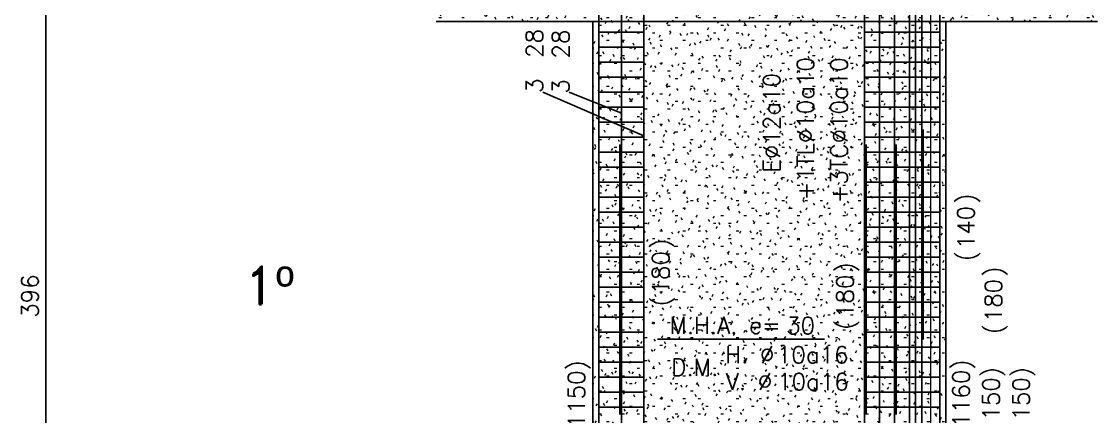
# Model space of a CAD drawing. Extents: x -58 to 5689, y 66 to 4123.
# Drawn here: x 2419 to 3136, y 2273 to 2536 of the extents above; entities that cross this region are included whole.
import ezdxf
from ezdxf.enums import TextEntityAlignment as Align

# ---------------------------------------------------------------- set-up
doc = ezdxf.new("R2010")
doc.units = 0
doc.header["$LTSCALE"] = 30
doc.header["$MEASUREMENT"] = 0
doc.linetypes.add('EJEEb$0$RLE-PROYECCION', pattern=[0.71438, 0.47625, -0.23813])
doc.layers.get('0').update_dxf_attribs({"linetype": 'CONTINUOUS'})
doc.layers.add('EJEEb$0$RLA-ACHURADO', color=30, linetype='EJEEb$0$RLE-PROYECCION', lineweight=15, transparency=0.7)
doc.layers.add('EJEEb$0$RLA-CONTORNO', color=30, linetype='CONTINUOUS', lineweight=25)
doc.layers.add('EJEEb$0$RLA-EJES', color=1, linetype='CONTINUOUS', lineweight=9)
for name, color, linetype in [('EJEEb$0$RLA-FE', 7, 'CONTINUOUS'), ('EJEEb$0$RLA-TEXTOS-FE', 9, 'CONTINUOUS'), ('EJEEb$0$RLA-TEXTOS2', 6, 'CONTINUOUS'), ('EJEEb$0$TEXTOS-FE', 9, 'CONTINUOUS'), ('EJEEb$0$TEXTOS1', 9, 'CONTINUOUS')]:
    doc.layers.add(name, color=color, linetype=linetype)
doc.styles.add('EJEEb$0$RomanD', font='romand__.ttf', dxfattribs={"height": 32.5})
doc.styles.add('EJEEb$0$ROMANS', font='romans.shx', dxfattribs={"height": 11.25})
doc.dimstyles.new('EJEEb$0$ING50', dxfattribs={"dimscale": 50, "dimtxt": 0.27, "dimasz": 0.3, "dimexe": 0, "dimexo": 0, "dimgap": 0.1, "dimtad": 1, "dimdec": 1, "dimzin": 12, "dimdsep": 46, "dimtxsty": 'EJEEb$0$ROMANS', "dimblk": 'EJEEb$0$TICK1', "dimblk1": 'EJEEb$0$TICK1', "dimblk2": 'EJEEb$0$TICK1', "dimcen": 0.09, "dimclrd": 2, "dimclre": 1, "dimclrt": 3, "dimadec": 0, "dimazin": 0, "dimtfac": 1, "dimtdec": 0, "dimtix": 1, "dimtmove": 2, "dimatfit": 3, "dimldrblk": 'EJEEb$0$TICK1', "dimfxl": 0, "dimfxlon": 1, "dimtolj": 1, "dimtzin": 0, "dimarcsym": 0})
pattern_1 = [(0, (-102.35, -336.7), (20.32, 5.08), [1.676, -13.564, 1.676, -13.564, -81.28]), (0, (-102.35, -336.7), (20.32, 5.08), [-30.48, 1.676, -28.804, 1.676, -13.564, -35.56]), (0, (-102.35, -336.7), (20.32, 5.08), [-76.2, 1.676, -8.484, 1.676, -23.724]), (120, (-94.73, -334.16), (-14.55941, 15.057636), [1.676, -13.564, 1.676, -13.564, -81.28]), (120, (-94.73, -334.16), (-14.55941, 15.057636), [-30.48, 1.676, -28.804, 1.676, -13.564, -35.56]), (120, (-94.73, -334.16), (-14.55941, 15.057636), [-76.2, 1.676, -8.484, 1.676, -23.724]), (240, (-92.19, -324), (-5.76059, -20.137636), [1.676, -13.564, 1.676, -13.564, -81.28]), (240, (-92.19, -324), (-5.76059, -20.137636), [-30.48, 1.676, -28.804, 1.676, -13.564, -35.56]), (240, (-92.19, -324), (-5.76059, -20.137636), [-76.2, 1.676, -8.484, 1.676, -23.724])]

# ---------------------------------------------------------------- blocks, each defined once
blk = doc.blocks.new('EJEEb$0$TICK1')
at = {"color": 2}
for points in [[(0, 0), (-1, 0)], [(0, 0), (1, 0)]]:
    blk.add_lwpolyline(points, dxfattribs=at)
at = {"color": 2, "const_width": 0.2}
blk.add_lwpolyline([(-0.3, -0.3), (0.3, 0.3)], dxfattribs=at)
blk = doc.blocks.new('EJEEb$0$DIMBLOCK4-EJE Ec')
at = {"color": 2, "lineweight": -2, "transparency": 16777216}
blk.add_line((-569.26, -386), (-569.26, -20), dxfattribs=at)
at = {"color": 2, "lineweight": -2, "transparency": 16777216, "xscale": 15, "yscale": 15, "zscale": 15}
for p, rotation in [((-569.26, -5), 90), ((-569.26, -401), 270)]:
    blk.add_blockref('EJEEb$0$TICK1', p, dxfattribs=dict(at, rotation=rotation))
at = {"color": 3, "transparency": 16777216, "insert": (-579.88, -203), "char_height": 11.25, "attachment_point": 5, "rotation": 90, "style": 'EJEEb$0$ROMANS'}
blk.add_mtext('\\A1;396', dxfattribs=at)
blk = doc.blocks.new('EJEEb$0$DIMBLOCK5-EJE Ec')
at = {"color": 2, "lineweight": -2, "transparency": 16777216}
blk.add_line((-569.26, 10), (-569.26, 376), dxfattribs=at)
at = {"color": 2, "lineweight": -2, "transparency": 16777216, "xscale": 15, "yscale": 15, "zscale": 15}
for p, rotation in [((-569.26, 391), 90), ((-569.26, -5), 270)]:
    blk.add_blockref('EJEEb$0$TICK1', p, dxfattribs=dict(at, rotation=rotation))
at = {"color": 3, "transparency": 16777216, "insert": (-579.88, 193), "char_height": 11.25, "attachment_point": 5, "rotation": 90, "style": 'EJEEb$0$ROMANS'}
blk.add_mtext('\\A1;396', dxfattribs=at)
blk = doc.blocks.new('*U280')
at = {"layer": 'EJEEb$0$RLA-FE'}
blk.add_line((-0.28, 0), (1067.93, 0), dxfattribs=at)
at = {"layer": 'EJEEb$0$RLA-FE', "color": 3, "style": 'EJEEb$0$ROMANS', "flags": 8}
for tag, p in [('F=', (483.44, 9.32)), ('NUM', (497.85, 9.32))]:
    blk.add_attdef(tag, text='', height=11.25, dxfattribs=at).set_placement(p, align=Align.RIGHT)
at = {"layer": 'EJEEb$0$RLA-FE', "color": 3, "style": 'EJEEb$0$ROMANS'}
for tag, p, flags in [('PHI', (501.46, 9.54), 14), ('DIAM', (511.6, 9.32), 12), ('MINUS', (533.62, 9.32), 13), ('MARK', (547.01, 9.32), 13), ('TEXTO_FE1', (550.31, 9.32), 8), ('TEXTO_FE2', (617.83, 9.34), 8), ('TIPO', (573.8, -75.78), 13), ('NVECES', (559.93, -94.72), 13), ('NUMFE', (563.86, -114.48), 13), ('CAPA', (572.06, -133.6), 13), ('DESPLAZA', (278.34, -151.59), 13), ('ESPACIO', (284.39, -169.95), 13), ('CANT', (298.23, -188.75), 13)]:
    blk.add_attdef(tag, p, '', height=11.25, dxfattribs=dict(at, flags=flags))
blk = doc.blocks.new('*U285')
at = {"layer": 'EJEEb$0$RLA-FE'}
for p, q in [((0, 0), (768.21, 0)), ((768.21, 0), (818.21, 0)), ((818.21, 0), (850, 0)), ((850, 0), (850, 0))]:
    blk.add_line(p, q, dxfattribs=at)
at = {"layer": 'EJEEb$0$RLA-FE', "color": 3, "style": 'EJEEb$0$ROMANS', "flags": 8}
for tag, p in [('F=', (272.06, 45.34)), ('NUM', (286.47, 45.34))]:
    blk.add_attdef(tag, text='', height=11.25, dxfattribs=at).set_placement(p, align=Align.RIGHT)
at = {"layer": 'EJEEb$0$RLA-FE', "color": 3, "style": 'EJEEb$0$ROMANS'}
for tag, p, flags in [('PHI', (290.36, 45.56), 14), ('DIAM', (300.22, 45.34), 12), ('MINUS', (322.24, 45.34), 13), ('MARK', (335.63, 45.34), 13), ('TEXTO_FE1', (338.93, 45.34), 8), ('TEXTO_FE2', (406.45, 45.36), 8), ('TIPO', (423.8, -75.78), 13), ('NVECES', (409.93, -94.72), 13), ('NUMFE', (413.86, -114.48), 13), ('CAPA', (422.06, -133.6), 13), ('DESPLAZA', (278.34, -151.59), 13), ('ESPACIO', (284.39, -169.95), 13), ('CANT', (298.23, -188.75), 13)]:
    blk.add_attdef(tag, p, '', height=11.25, dxfattribs=dict(at, flags=flags))
blk = doc.blocks.new('*U286')
at = {"layer": 'EJEEb$0$RLA-FE'}
for p, q in [((0, 0), (0, 0)), ((0, 0), (568.21, 0)), ((568.21, 0), (618.21, 0)), ((618.21, 0), (650, 0)), ((650, 0), (650, 0))]:
    blk.add_line(p, q, dxfattribs=at)
at = {"layer": 'EJEEb$0$RLA-FE', "color": 3, "style": 'EJEEb$0$ROMANS', "flags": 8}
for tag, p in [('F=', (209.16, 34.85)), ('NUM', (223.56, 34.85))]:
    blk.add_attdef(tag, text='', height=11.25, dxfattribs=at).set_placement(p, align=Align.RIGHT)
at = {"layer": 'EJEEb$0$RLA-FE', "color": 3, "style": 'EJEEb$0$ROMANS'}
for tag, p, flags in [('PHI', (227.46, 35.06), 14), ('DIAM', (237.32, 34.85), 12), ('MINUS', (259.33, 34.85), 13), ('MARK', (272.73, 34.85), 13), ('TEXTO_FE1', (281.48, 34.85), 8), ('TEXTO_FE2', (343.55, 34.87), 8), ('TIPO', (323.8, -75.78), 13), ('NVECES', (309.93, -94.72), 13), ('NUMFE', (313.86, -114.48), 13), ('CAPA', (322.06, -133.6), 13), ('DESPLAZA', (278.34, -151.59), 13), ('ESPACIO', (284.39, -169.95), 13), ('CANT', (298.23, -188.75), 13)]:
    blk.add_attdef(tag, p, '', height=11.25, dxfattribs=dict(at, flags=flags))
blk = doc.blocks.new('*U287')
at = {"layer": 'EJEEb$0$RLA-FE', "color": 6}
blk.add_line((0, 1), (180, 1), dxfattribs=at)
at = {"layer": 'EJEEb$0$RLA-FE', "color": 3, "style": 'EJEEb$0$ROMANS', "flags": 8}
for tag, p in [('(', (75.55, -31.77)), ('EMP', (94.57, -31.77)), (')', (113.89, -31.77))]:
    blk.add_attdef(tag, text='', height=11.25, dxfattribs=at).set_placement(p, align=Align.CENTER)
blk = doc.blocks.new('*U291')
at = {"layer": 'EJEEb$0$RLA-FE'}
blk.add_line((0, 0), (1018.21, 0), dxfattribs=at)
at = {"layer": 'EJEEb$0$RLA-FE', "color": 3, "style": 'EJEEb$0$ROMANS', "flags": 8}
for tag, p in [('F=', (609.63, 67.35)), ('NUM', (624.04, 67.35))]:
    blk.add_attdef(tag, text='', height=11.25, dxfattribs=at).set_placement(p, align=Align.RIGHT)
at = {"layer": 'EJEEb$0$RLA-FE', "color": 3, "style": 'EJEEb$0$ROMANS'}
for tag, p, flags in [('PHI', (627.93, 67.56), 14), ('DIAM', (637.79, 67.35), 12), ('MINUS', (659.8, 67.35), 13), ('MARK', (673.2, 67.35), 13), ('TEXTO_FE1', (680.62, 67.35), 8), ('TEXTO_FE2', (725.01, 67.36), 8), ('TIPO', (548.8, -75.78), 13), ('NVECES', (534.93, -94.72), 13), ('NUMFE', (538.86, -114.48), 13), ('CAPA', (547.06, -133.6), 13), ('DESPLAZA', (278.34, -151.59), 13), ('ESPACIO', (284.39, -169.95), 13), ('CANT', (298.23, -188.75), 13)]:
    blk.add_attdef(tag, p, '', height=11.25, dxfattribs=dict(at, flags=flags))
blk = doc.blocks.new('*U296')
at = {"layer": 'EJEEb$0$RLA-FE'}
blk.add_line((0, 0), (1078.21, 0), dxfattribs=at)
at = {"layer": 'EJEEb$0$RLA-FE', "color": 3, "style": 'EJEEb$0$ROMANS', "flags": 8}
for tag, p in [('F=', (484, -19.89)), ('NUM', (498.41, -19.89))]:
    blk.add_attdef(tag, text='', height=11.25, dxfattribs=at).set_placement(p, align=Align.RIGHT)
at = {"layer": 'EJEEb$0$RLA-FE', "color": 3, "style": 'EJEEb$0$ROMANS'}
for tag, p, flags in [('PHI', (502.3, -19.68), 12), ('DIAM', (512.16, -19.89), 12), ('MINUS', (534.18, -19.89), 13), ('MARK', (547.57, -19.89), 13), ('TEXTO_FE1', (555.31, -19.89), 8), ('TEXTO_FE2', (622.83, -19.88), 8), ('TIPO', (578.8, -57.92), 13), ('NVECES', (564.93, -76.86), 13), ('NUMFE', (568.86, -96.62), 13), ('CAPA', (577.06, -115.74), 13), ('DESPLAZA', (277.18, -134.17), 13), ('ESPACIO', (283.22, -152.53), 13), ('CANT', (297.06, -171.33), 13)]:
    blk.add_attdef(tag, p, '', height=11.25, dxfattribs=dict(at, flags=flags))
blk = doc.blocks.new('*U302')
at = {"layer": 'EJEEb$0$RLA-FE'}
for p, q in [((0, 0), (778.21, 0)), ((778.21, 0), (828.21, 0)), ((828.21, 0), (860, 0)), ((860, 0), (860, 0))]:
    blk.add_line(p, q, dxfattribs=at)
at = {"layer": 'EJEEb$0$RLA-FE', "color": 3, "style": 'EJEEb$0$ROMANS'}
for tag, p, flags in [('TIPO', (428.8, -57.92), 13), ('NVECES', (414.93, -76.86), 13), ('PHI', (254.92, -88.25), 12), ('DIAM', (264.78, -88.47), 12), ('MINUS', (286.8, -88.47), 13), ('MARK', (300.19, -88.47), 13), ('TEXTO_FE1', (303.49, -88.47), 8), ('TEXTO_FE2', (371.01, -88.45), 8), ('NUMFE', (418.86, -96.62), 13), ('CAPA', (427.06, -115.74), 13), ('DESPLAZA', (277.18, -134.17), 13), ('ESPACIO', (283.22, -152.53), 13), ('CANT', (297.06, -171.33), 13)]:
    blk.add_attdef(tag, p, '', height=11.25, dxfattribs=dict(at, flags=flags))
at = {"layer": 'EJEEb$0$RLA-FE', "color": 3, "style": 'EJEEb$0$ROMANS', "flags": 8}
for tag, p in [('F=', (236.62, -88.47)), ('NUM', (251.03, -88.47))]:
    blk.add_attdef(tag, text='', height=11.25, dxfattribs=at).set_placement(p, align=Align.RIGHT)
blk = doc.blocks.new('*U303')
at = {"layer": 'EJEEb$0$RLA-FE'}
for p, q in [((0, 0), (0, 0)), ((0, 0), (518.21, 0)), ((518.21, 0), (568.21, 0)), ((568.21, 0), (600, 0)), ((600, 0), (600, 0))]:
    blk.add_line(p, q, dxfattribs=at)
at = {"layer": 'EJEEb$0$RLA-FE', "color": 3, "style": 'EJEEb$0$ROMANS'}
for tag, p, flags in [('TIPO', (298.8, -57.92), 13), ('NVECES', (284.93, -76.86), 13), ('PHI', (277.85, -85.47), 12), ('DIAM', (287.71, -85.68), 12), ('MINUS', (309.72, -85.68), 13), ('MARK', (323.12, -85.68), 13), ('TEXTO_FE1', (325, -85.68), 8), ('TEXTO_FE2', (392.52, -85.66), 8), ('NUMFE', (288.86, -96.62), 13), ('CAPA', (297.06, -115.74), 13), ('DESPLAZA', (277.18, -134.17), 13), ('ESPACIO', (283.22, -152.53), 13), ('CANT', (297.06, -171.33), 13)]:
    blk.add_attdef(tag, p, '', height=11.25, dxfattribs=dict(at, flags=flags))
at = {"layer": 'EJEEb$0$RLA-FE', "color": 3, "style": 'EJEEb$0$ROMANS', "flags": 8}
for tag, p in [('F=', (259.55, -85.68)), ('NUM', (273.95, -85.68))]:
    blk.add_attdef(tag, text='', height=11.25, dxfattribs=at).set_placement(p, align=Align.RIGHT)
blk = doc.blocks.new('*U304')
at = {"layer": 'EJEEb$0$RLA-FE', "color": 6}
blk.add_line((0, -1), (140, -1), dxfattribs=at)
at = {"layer": 'EJEEb$0$RLA-FE', "color": 3, "style": 'EJEEb$0$ROMANS', "flags": 8}
for tag, p in [('(', (55.66, -35.14)), ('EMP', (74.68, -35.14)), (')', (93.99, -35.14))]:
    blk.add_attdef(tag, text='', height=11.25, dxfattribs=at).set_placement(p, align=Align.CENTER)
blk = doc.blocks.new('*U307')
at = {"layer": 'EJEEb$0$RLA-FE'}
blk.add_line((0, 0), (1068.21, 0), dxfattribs=at)
at = {"layer": 'EJEEb$0$RLA-FE', "color": 3, "style": 'EJEEb$0$ROMANS'}
for tag, p, flags in [('TIPO', (573.8, -57.92), 13), ('PHI', (501.74, -79.68), 12), ('DIAM', (511.6, -79.89), 12), ('MINUS', (533.62, -79.89), 13), ('MARK', (547.01, -79.89), 13), ('TEXTO_FE1', (550.31, -79.89), 8), ('NVECES', (559.93, -76.86), 13), ('TEXTO_FE2', (617.83, -79.88), 8), ('NUMFE', (563.86, -96.62), 13), ('CAPA', (572.06, -115.74), 13), ('DESPLAZA', (277.18, -134.17), 13), ('ESPACIO', (283.22, -152.53), 13), ('CANT', (297.06, -171.33), 13)]:
    blk.add_attdef(tag, p, '', height=11.25, dxfattribs=dict(at, flags=flags))
at = {"layer": 'EJEEb$0$RLA-FE', "color": 3, "style": 'EJEEb$0$ROMANS', "flags": 8}
for tag, p in [('F=', (483.44, -79.89)), ('NUM', (497.85, -79.89))]:
    blk.add_attdef(tag, text='', height=11.25, dxfattribs=at).set_placement(p, align=Align.RIGHT)
blk = doc.blocks.new('*U310')
at = {"layer": 'EJEEb$0$RLA-FE'}
for p, q in [((0, 0), (768.21, 0)), ((768.21, 0), (818.21, 0)), ((818.21, 0), (850, 0)), ((850, 0), (850, 0))]:
    blk.add_line(p, q, dxfattribs=at)
at = {"layer": 'EJEEb$0$RLA-FE', "color": 3, "style": 'EJEEb$0$ROMANS'}
for tag, p, flags in [('TIPO', (423.8, -57.92), 13), ('NVECES', (409.93, -76.86), 13), ('PHI', (254.6, -85.23), 12), ('DIAM', (264.45, -85.45), 12), ('MINUS', (286.47, -85.45), 13), ('MARK', (299.86, -85.45), 13), ('TEXTO_FE1', (303.16, -85.45), 8), ('TEXTO_FE2', (370.69, -85.43), 8), ('NUMFE', (413.86, -96.62), 13), ('CAPA', (422.06, -115.74), 13), ('DESPLAZA', (277.18, -134.17), 13), ('ESPACIO', (283.22, -152.53), 13), ('CANT', (297.06, -171.33), 13)]:
    blk.add_attdef(tag, p, '', height=11.25, dxfattribs=dict(at, flags=flags))
at = {"layer": 'EJEEb$0$RLA-FE', "color": 3, "style": 'EJEEb$0$ROMANS', "flags": 8}
for tag, p in [('F=', (236.29, -85.45)), ('NUM', (250.7, -85.45))]:
    blk.add_attdef(tag, text='', height=11.25, dxfattribs=at).set_placement(p, align=Align.RIGHT)
blk = doc.blocks.new('*U311')
at = {"layer": 'EJEEb$0$RLA-FE'}
for q in [(0, 0), (918.21, 0)]:
    blk.add_line((0, 0), q, dxfattribs=at)
at = {"layer": 'EJEEb$0$RLA-FE', "color": 3, "style": 'EJEEb$0$ROMANS'}
for tag, p, flags in [('TIPO', (498.8, -57.92), 13), ('NVECES', (484.93, -76.86), 13), ('NUMFE', (488.86, -96.62), 13), ('PHI', (541.98, -90.65), 12), ('DIAM', (551.83, -90.87), 12), ('MINUS', (573.85, -90.87), 13), ('MARK', (587.24, -90.87), 13), ('TEXTO_FE1', (590.54, -90.87), 8), ('TEXTO_FE2', (658.06, -90.85), 8), ('CAPA', (497.06, -115.74), 13), ('DESPLAZA', (277.18, -134.17), 13), ('ESPACIO', (283.22, -152.53), 13), ('CANT', (297.06, -171.33), 13)]:
    blk.add_attdef(tag, p, '', height=11.25, dxfattribs=dict(at, flags=flags))
at = {"layer": 'EJEEb$0$RLA-FE', "color": 3, "style": 'EJEEb$0$ROMANS', "flags": 8}
for tag, p in [('F=', (523.67, -90.87)), ('NUM', (538.08, -90.87))]:
    blk.add_attdef(tag, text='', height=11.25, dxfattribs=at).set_placement(p, align=Align.RIGHT)
blk = doc.blocks.new('*U312')
at = {"layer": 'EJEEb$0$RLA-FE', "color": 6}
blk.add_line((0, -1), (180, -1), dxfattribs=at)
at = {"layer": 'EJEEb$0$RLA-FE', "color": 3, "style": 'EJEEb$0$ROMANS', "flags": 8}
for tag, p in [('(', (56.99, -71.49)), ('EMP', (76.02, -71.49)), (')', (95.33, -71.49))]:
    blk.add_attdef(tag, text='', height=11.25, dxfattribs=at).set_placement(p, align=Align.CENTER)
blk = doc.blocks.new('*U317')
at = {"layer": 'EJEEb$0$RLA-FE'}
for p, q in [((0, 0), (768.21, 0)), ((768.21, 0), (818.21, 0)), ((818.21, 0), (850, 0)), ((850, 0), (850, 0))]:
    blk.add_line(p, q, dxfattribs=at)
at = {"layer": 'EJEEb$0$RLA-FE', "color": 3, "style": 'EJEEb$0$ROMANS'}
for tag, p, flags in [('TIPO', (423.8, -57.92), 13), ('NVECES', (409.93, -76.86), 13), ('PHI', (254.52, -84.21), 12), ('DIAM', (264.37, -84.43), 12), ('MINUS', (286.39, -84.43), 13), ('MARK', (299.78, -84.43), 13), ('TEXTO_FE1', (303.08, -84.43), 8), ('TEXTO_FE2', (370.6, -84.41), 8), ('NUMFE', (413.86, -96.62), 13), ('CAPA', (422.06, -115.74), 13), ('DESPLAZA', (277.18, -134.17), 13), ('ESPACIO', (283.22, -152.53), 13), ('CANT', (297.06, -171.33), 13)]:
    blk.add_attdef(tag, p, '', height=11.25, dxfattribs=dict(at, flags=flags))
at = {"layer": 'EJEEb$0$RLA-FE', "color": 3, "style": 'EJEEb$0$ROMANS', "flags": 8}
for tag, p in [('F=', (236.21, -84.43)), ('NUM', (250.62, -84.43))]:
    blk.add_attdef(tag, text='', height=11.25, dxfattribs=at).set_placement(p, align=Align.RIGHT)
blk = doc.blocks.new('*U313')
at = {"layer": 'EJEEb$0$RLA-FE'}
for p, q in [((0, 0), (0, 0)), ((0, 0), (568.21, 0)), ((568.21, 0), (618.21, 0)), ((618.21, 0), (650, 0)), ((650, 0), (650, 0))]:
    blk.add_line(p, q, dxfattribs=at)
at = {"layer": 'EJEEb$0$RLA-FE', "color": 3, "style": 'EJEEb$0$ROMANS'}
for tag, p, flags in [('TIPO', (323.8, -57.92), 13), ('NVECES', (309.93, -76.86), 13), ('NUMFE', (313.86, -96.62), 13), ('PHI', (353.76, -104.16), 12), ('DIAM', (363.61, -104.37), 12), ('MINUS', (385.63, -104.37), 13), ('MARK', (399.02, -104.37), 13), ('TEXTO_FE1', (400.97, -104.37), 8), ('TEXTO_FE2', (462.3, -104.35), 8), ('CAPA', (322.06, -115.74), 13), ('DESPLAZA', (277.18, -134.17), 13), ('ESPACIO', (283.22, -152.53), 13), ('CANT', (297.06, -171.33), 13)]:
    blk.add_attdef(tag, p, '', height=11.25, dxfattribs=dict(at, flags=flags))
at = {"layer": 'EJEEb$0$RLA-FE', "color": 3, "style": 'EJEEb$0$ROMANS', "flags": 8}
for tag, p in [('F=', (335.45, -104.37)), ('NUM', (349.86, -104.37))]:
    blk.add_attdef(tag, text='', height=11.25, dxfattribs=at).set_placement(p, align=Align.RIGHT)
blk = doc.blocks.new('*U316')
at = {"layer": 'EJEEb$0$RLA-FE', "color": 6}
blk.add_line((0, -1), (180, -1), dxfattribs=at)
at = {"layer": 'EJEEb$0$RLA-FE', "color": 3, "style": 'EJEEb$0$ROMANS', "flags": 8}
for tag, p in [('(', (59.84, 7.39)), ('EMP', (78.86, 7.39)), (')', (98.18, 7.39))]:
    blk.add_attdef(tag, text='', height=11.25, dxfattribs=at).set_placement(p, align=Align.CENTER)
blk = doc.blocks.new('*U318')
at = {"layer": 'EJEEb$0$TEXTOS1', "color": 5}
blk.add_line((-55.6, 0), (55.6, 0), dxfattribs=at)
at = {"layer": 'EJEEb$0$TEXTOS-FE', "color": 9, "style": 'EJEEb$0$ROMANS'}
for s, p in [('H. %%C', (5.91, -15.98)), ('D.M.', (-30.78, -24.35)), ('V. %%C', (5.39, -33.82))]:
    blk.add_text(s, height=11.25, dxfattribs=at).set_placement(p, align=Align.CENTER)
at = {"layer": 'EJEEb$0$TEXTOS-FE', "color": 9, "style": 'EJEEb$0$ROMANS', "flags": 12}
for tag, p in [('MALLA_2', (23.91, -16.08)), ('MALLA_3', (24.04, -33.98))]:
    blk.add_attdef(tag, p, '', height=11.25, dxfattribs=at)
at = {"layer": 'EJEEb$0$TEXTOS1', "color": 9, "style": 'EJEEb$0$ROMANS'}
blk.add_text('M.H.A. e=', height=11.25, dxfattribs=at).set_placement((-10.55, 3.6), align=Align.CENTER)
at = {"layer": 'EJEEb$0$TEXTOS1', "color": 9, "style": 'EJEEb$0$ROMANS', "flags": 12}
blk.add_attdef('ESPESOR', (30.06, 3.44), '', height=11.25, dxfattribs=at)
blk = doc.blocks.new('EJEEb')
at = {"layer": 'EJEEb$0$RLA-ACHURADO'}
h = blk.add_hatch(dxfattribs=at)
h.set_pattern_fill('SAND - DENSE', color=256, style=0, pattern_type=2)
h.set_pattern_definition(pattern_1)
h.paths.add_polyline_path([(-309.28, -20), (131.31, -20), (131.31, -5), (-309.28, -5)], flags=0)
h = blk.add_hatch(dxfattribs=at)
h.set_pattern_fill('SAND - DENSE', color=256, style=0, pattern_type=2)
h.set_pattern_definition(pattern_1)
h.paths.add_polyline_path([(30.18, -401), (30.18, -20), (-204.82, -20), (-204.82, -401)], flags=0)
at = {"layer": 'EJEEb$0$RLA-CONTORNO'}
for p, q in [((10.18, -932), (10.18, 787)), ((-309.28, -20), (131.31, -20)), ((-204.82, -20), (-204.82, -416)), ((30.18, -416), (30.18, -20))]:
    blk.add_line(p, q, dxfattribs=at)
at = {"layer": 'EJEEb$0$RLA-CONTORNO', "color": 2}
for p, q in [((-238.16, -67.08), (-170.82, -96.29)), ((-220.72, -67.08), (-185.82, -81.08))]:
    blk.add_line(p, q, dxfattribs=at)
at = {"layer": 'EJEEb$0$RLA-EJES'}
blk.add_line((20.18, -971.44), (20.18, 1463), dxfattribs=at)
at = {"layer": 'EJEEb$0$RLA-FE', "color": 1}
for p, q in [((-200.82, -20), (-170.82, -20)), ((-23.82, -20), (26.18, -20)), ((-200.82, -27), (-170.82, -27)), ((-23.82, -27), (26.18, -27)), ((-200.82, -37), (-170.82, -37)), ((-23.82, -37), (26.18, -37)), ((-200.82, -47), (-170.82, -47)), ((-23.82, -47), (26.18, -47)), ((-200.82, -57), (-170.82, -57)), ((-23.82, -57), (26.18, -57)), ((-200.82, -67), (-170.82, -67)), ((-23.82, -67), (26.18, -67)), ((-200.82, -77), (-170.82, -77)), ((-23.82, -77), (26.18, -77)), ((-200.82, -87), (-170.82, -87)), ((-23.82, -87), (26.18, -87)), ((-200.82, -97), (-170.82, -97)), ((-23.82, -97), (26.18, -97)), ((-200.82, -107), (-170.82, -107)), ((-23.82, -107), (26.18, -107)), ((-200.82, -117), (-170.82, -117)), ((-23.82, -117), (26.18, -117)), ((-200.82, -127), (-170.82, -127)), ((-23.82, -127), (26.18, -127)), ((-200.82, -137), (-170.82, -137)), ((-23.82, -137), (26.18, -137)), ((-200.82, -147), (-170.82, -147)), ((-23.82, -147), (26.18, -147)), ((-200.82, -157), (-170.82, -157)), ((-23.82, -157), (26.18, -157)), ((-200.82, -167), (-170.82, -167)), ((-23.82, -167), (26.18, -167)), ((-200.82, -177), (-170.82, -177)), ((-23.82, -177), (26.18, -177)), ((-200.82, -187), (-170.82, -187)), ((-23.82, -187), (26.18, -187)), ((-200.82, -197), (-170.82, -197)), ((-23.82, -197), (26.18, -197)), ((-200.82, -207), (-170.82, -207)), ((-23.82, -207), (26.18, -207)), ((-200.82, -217), (-170.82, -217)), ((-23.82, -217), (26.18, -217)), ((-200.82, -227), (-170.82, -227)), ((-23.82, -227), (26.18, -227)), ((-200.82, -237), (-170.82, -237)), ((-23.82, -237), (26.18, -237)), ((-200.82, -247), (-170.82, -247)), ((-23.82, -247), (26.18, -247)), ((-200.82, -257), (-170.82, -257)), ((-23.82, -257), (26.18, -257)), ((-200.82, -267), (-170.82, -267)), ((-23.82, -267), (26.18, -267)), ((-200.82, -277), (-170.82, -277)), ((-23.82, -277), (26.18, -277))]:
    blk.add_line(p, q, dxfattribs=at)
ref = blk.add_blockref('*U318', (-106.18, -231.7))
ref.add_attrib('ESPESOR', '30', (-76.12, -228.26), dxfattribs={"layer": 'EJEEb$0$TEXTOS1', "color": 9, "height": 11.25, "style": 'EJEEb$0$ROMANS'})
ref.add_attrib('MALLA_2', '10a16', (-82.27, -247.78), dxfattribs={"layer": 'EJEEb$0$TEXTOS-FE', "color": 9, "height": 11.25, "style": 'EJEEb$0$ROMANS'})
ref.add_attrib('MALLA_3', '10a16', (-82.14, -265.68), dxfattribs={"layer": 'EJEEb$0$TEXTOS-FE', "color": 9, "height": 11.25, "style": 'EJEEb$0$ROMANS'})
at = {"layer": 'EJEEb$0$RLA-FE', "rotation": 90}
for name, p in [('*U311', (-3.82, -282)), ('*U302', (14.18, -952)), ('*U285', (-185.82, -952)), ('*U317', (-23.82, -952)), ('*U310', (-3.82, -952))]:
    blk.add_blockref(name, p, dxfattribs=at)
at = {"layer": 'EJEEb$0$RLA-FE'}
ref = blk.add_blockref('*U291', (-170.82, -682), dxfattribs=dict(at, rotation=90))
ref.add_attrib('DIAM', '28', (-238.16, -44.22), dxfattribs={"color": 3, "height": 11.25, "rotation": 90, "style": 'EJEEb$0$ROMANS'})
ref.add_attrib('NUM', '3', dxfattribs={"color": 3, "height": 11.25, "rotation": 90, "style": 'EJEEb$0$ROMANS'}).set_placement((-238.16, -57.97), align=Align.RIGHT)
ref = blk.add_blockref('*U286', (-185.82, -282), dxfattribs=dict(at, rotation=90))
ref.add_attrib('DIAM', '28', (-220.66, -44.69), dxfattribs={"color": 3, "height": 11.25, "rotation": 90, "style": 'EJEEb$0$ROMANS'})
ref.add_attrib('NUM', '3', dxfattribs={"color": 3, "height": 11.25, "rotation": 90, "style": 'EJEEb$0$ROMANS'}).set_placement((-220.66, -58.44), align=Align.RIGHT)
ref.add_attrib('TEXTO_FE1', 'L=650', (-220.66, -0.53), dxfattribs={"color": 3, "height": 11.25, "rotation": 90, "style": 'EJEEb$0$ROMANS'})
ref = blk.add_blockref('*U313', (-23.82, -282), dxfattribs=dict(at, rotation=90))
ref.add_attrib('DIAM', '28', (80.55, 81.61), dxfattribs={"color": 3, "height": 11.25, "rotation": 90, "style": 'EJEEb$0$ROMANS'})
ref.add_attrib('NUM', '3', dxfattribs={"color": 3, "height": 11.25, "rotation": 90, "style": 'EJEEb$0$ROMANS'}).set_placement((80.55, 67.85), align=Align.RIGHT)
ref.add_attrib('TEXTO_FE1', 'L=650', (80.55, 118.97), dxfattribs={"color": 3, "height": 11.25, "rotation": 90, "style": 'EJEEb$0$ROMANS'})
ref.add_attrib('PHI', '%%C', (80.34, 71.75), dxfattribs={"color": 3, "height": 11.25, "rotation": 90, "style": 'EJEEb$0$ROMANS'})
ref = blk.add_blockref('*U303', (14.18, -232), dxfattribs=dict(at, rotation=90))
ref.add_attrib('DIAM', '22', (99.86, 55.7), dxfattribs={"color": 3, "height": 11.25, "rotation": 90, "style": 'EJEEb$0$ROMANS'})
ref.add_attrib('NUM', '3', dxfattribs={"color": 3, "height": 11.25, "rotation": 90, "style": 'EJEEb$0$ROMANS'}).set_placement((99.86, 41.95), align=Align.RIGHT)
ref.add_attrib('TEXTO_FE1', 'L=600', (99.86, 92.99), dxfattribs={"color": 3, "height": 11.25, "rotation": 90, "style": 'EJEEb$0$ROMANS'})
ref.add_attrib('PHI', '%%C', (99.65, 45.84), dxfattribs={"color": 3, "height": 11.25, "rotation": 90, "style": 'EJEEb$0$ROMANS'})
ref = blk.add_blockref('*U296', (26.18, -952), dxfattribs=dict(at, rotation=90))
ref.add_attrib('TEXTO_FE2', '(40+1160)', (46.06, -329.17), dxfattribs={"color": 3, "height": 11.25, "rotation": 90, "style": 'EJEEb$0$ROMANS'})
ref = blk.add_blockref('*U280', (-200.82, -952), dxfattribs=dict(at, rotation=90))
ref.add_attrib('TEXTO_FE2', '(50+1150)', (-210.16, -329.67), dxfattribs={"color": 3, "height": 11.25, "rotation": 90, "style": 'EJEEb$0$ROMANS'})
ref = blk.add_blockref('*U307', (-13.82, -952), dxfattribs=dict(at, rotation=90))
ref.add_attrib('TEXTO_FE2', '(50+1150)', (66.06, -334.17), dxfattribs={"color": 3, "height": 11.25, "rotation": 90, "style": 'EJEEb$0$ROMANS'})
ref = blk.add_blockref('*U307', (6.18, -952), dxfattribs=dict(at, rotation=90))
ref.add_attrib('TEXTO_FE2', '(50+1150)', (86.06, -334.17), dxfattribs={"color": 3, "height": 11.25, "rotation": 90, "style": 'EJEEb$0$ROMANS'})
ref = blk.add_blockref('*U304', (14.18, -232), dxfattribs=dict(at, rotation=90))
ref.add_attrib('EMP', '140', dxfattribs={"color": 3, "height": 11.25, "rotation": 90, "style": 'EJEEb$0$ROMANS'}).set_placement((49.32, -157.32), align=Align.CENTER)
ref.add_attrib('(', '(', dxfattribs={"color": 3, "height": 11.25, "rotation": 90, "style": 'EJEEb$0$ROMANS'}).set_placement((49.32, -176.35), align=Align.CENTER)
ref.add_attrib(')', ')', dxfattribs={"color": 3, "height": 11.25, "rotation": 90, "style": 'EJEEb$0$ROMANS'}).set_placement((49.32, -138.01), align=Align.CENTER)
ref = blk.add_blockref('*U287', (-185.82, -282), dxfattribs=dict(at, rotation=90))
ref.add_attrib('EMP', '180', dxfattribs={"color": 3, "height": 11.25, "rotation": 90, "style": 'EJEEb$0$ROMANS'}).set_placement((-154.05, -187.43), align=Align.CENTER)
ref.add_attrib('(', '(', dxfattribs={"color": 3, "height": 11.25, "rotation": 90, "style": 'EJEEb$0$ROMANS'}).set_placement((-154.05, -206.46), align=Align.CENTER)
ref.add_attrib(')', ')', dxfattribs={"color": 3, "height": 11.25, "rotation": 90, "style": 'EJEEb$0$ROMANS'}).set_placement((-154.05, -168.12), align=Align.CENTER)
ref = blk.add_blockref('*U316', (-23.82, -282), dxfattribs=dict(at, rotation=90))
ref.add_attrib('EMP', '180', dxfattribs={"color": 3, "height": 11.25, "rotation": 90, "style": 'EJEEb$0$ROMANS'}).set_placement((-31.2, -203.14), align=Align.CENTER)
ref.add_attrib('(', '(', dxfattribs={"color": 3, "height": 11.25, "rotation": 90, "style": 'EJEEb$0$ROMANS'}).set_placement((-31.2, -222.17), align=Align.CENTER)
ref.add_attrib(')', ')', dxfattribs={"color": 3, "height": 11.25, "rotation": 90, "style": 'EJEEb$0$ROMANS'}).set_placement((-31.2, -183.83), align=Align.CENTER)
ref = blk.add_blockref('*U312', (-3.82, -282), dxfattribs=dict(at, rotation=90))
ref.add_attrib('EMP', '180', dxfattribs={"color": 3, "height": 11.25, "rotation": 90, "style": 'EJEEb$0$ROMANS'}).set_placement((67.68, -205.99), align=Align.CENTER)
ref.add_attrib('(', '(', dxfattribs={"color": 3, "height": 11.25, "rotation": 90, "style": 'EJEEb$0$ROMANS'}).set_placement((67.68, -225.01), align=Align.CENTER)
ref.add_attrib(')', ')', dxfattribs={"color": 3, "height": 11.25, "rotation": 90, "style": 'EJEEb$0$ROMANS'}).set_placement((67.68, -186.68), align=Align.CENTER)
at = {"layer": 'EJEEb$0$RLA-TEXTOS-FE', "color": 9, "style": 'EJEEb$0$ROMANS'}
for s, p in [('+1TL%%C10a10', (-57.58, -91.46)), ('+3TC%%C10a10', (-35.2, -92.61)), ('E%%C12a10', (-80.12, -87.6))]:
    blk.add_text(s, height=11.25, rotation=90, dxfattribs=at).set_placement(p, align=Align.CENTER)
at = {"layer": 'EJEEb$0$RLA-TEXTOS2', "color": 5, "insert": (-420.72, -195.93), "char_height": 25, "width": 57.2916, "attachment_point": 5, "line_spacing_factor": 0.941778, "style": 'EJEEb$0$RomanD'}
blk.add_mtext('1º', dxfattribs=at)
for base, p1, p2, picture, middle in [((-569.26, 391), (-574.26, -5), (-574.26, 391), 'EJEEb$0$DIMBLOCK5-EJE Ec', (-579.88, 193)), ((-569.26, -5), (-574.26, -401), (-574.26, -5), 'EJEEb$0$DIMBLOCK4-EJE Ec', (-579.88, -203))]:
    dim = blk.add_linear_dim(base=base, p1=p1, p2=p2, angle=90, dimstyle='EJEEb$0$ING50')
    dim.commit()
    dim.dimension.update_dxf_attribs({"geometry": picture, "text_midpoint": middle})

msp = doc.modelspace()

# ---------------------------------------------------------------- block references
msp.add_blockref('EJEEb', (3004.22, 2555.89))

doc.saveas('drawing.dxf')
